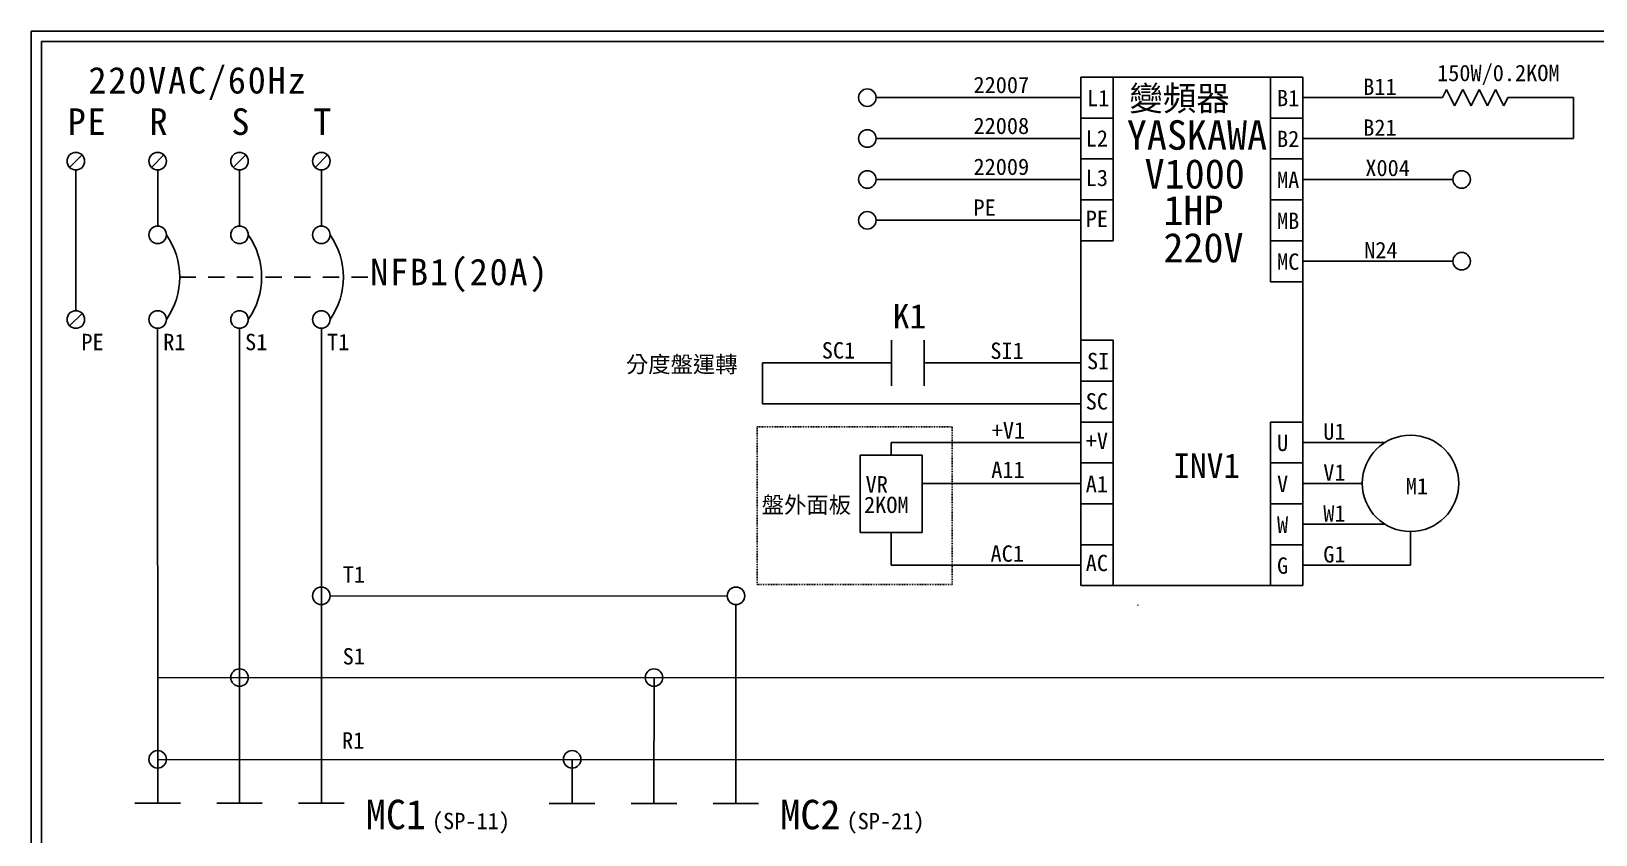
# Model space of a CAD drawing. Extents: x 10 to 297, y 3 to 207.
# Drawn here: x 10 to 201.1, y 108.8 to 207 of the extents above; entities that cross this region are included whole.
import ezdxf

# ---------------------------------------------------------------- set-up
doc = ezdxf.new("R2010")
doc.units = 0
for name, pattern in [('DASHED', [0.2, 0.1, -0.1]), ('HIDDEN0', [65, 50, -15]), ('HIDDEN9', [3.5, 2, -1.5])]:
    doc.linetypes.add(name, pattern=pattern)
doc.layers.get('0').update_dxf_attribs({"linetype": 'CONTINUOUS'})
doc.layers.add('圖框層', color=7, linetype='CONTINUOUS')
doc.layers.add('標尺寸層', color=3, linetype='CONTINUOUS')
doc.styles.add('STSL', font='kaiu.ttf')
doc.styles.add('標楷體', font='kaiu.ttf')

msp = doc.modelspace()

# ---------------------------------------------------------------- linework, layer by layer
at = {"color": 7}
for p, q in [((165.35, 201.36), (138.2, 201.36)), ((138.2, 201.36), (138.2, 196.36)), ((142.15, 196.36), (142.15, 201.36)), ((161.4, 201.36), (161.4, 196.36)), ((165.35, 139.21), (165.35, 201.36)), ((165.35, 196.36), (165.35, 201.36)), ((165.35, 198.86), (182.38, 198.86)), ((182.38, 198.86), (182.88, 199.86)), ((182.88, 199.86), (183.88, 197.86)), ((183.88, 197.86), (184.88, 199.86)), ((184.88, 199.86), (185.88, 197.86)), ((185.88, 197.86), (186.88, 199.86)), ((186.88, 199.86), (187.88, 197.86)), ((187.88, 197.86), (188.88, 199.86)), ((188.88, 199.86), (189.88, 197.86)), ((189.88, 197.86), (190.38, 198.86)), ((190.38, 198.86), (198.41, 198.86)), ((198.41, 198.86), (198.41, 193.86)), ((138.2, 196.36), (138.2, 191.36)), ((138.2, 196.36), (142.15, 196.36)), ((142.15, 191.36), (142.15, 196.36)), ((161.4, 196.36), (165.35, 196.36)), ((161.4, 196.36), (161.4, 191.36)), ((165.35, 191.36), (165.35, 196.36)), ((165.35, 193.86), (198.41, 193.86)), ((16.2, 191.85), (14.68, 190.33)), ((26.2, 191.85), (24.68, 190.33)), ((36.2, 191.85), (34.68, 190.33)), ((46.2, 191.85), (44.68, 190.33)), ((138.2, 191.36), (142.15, 191.36)), ((142.15, 186.36), (142.15, 191.36)), ((161.4, 191.36), (165.35, 191.36)), ((161.4, 191.36), (161.4, 186.36)), ((165.35, 186.36), (165.35, 191.36)), ((138.2, 189.21), (138.2, 139.21)), ((138.2, 186.36), (142.15, 186.36)), ((138.2, 186.36), (142.15, 186.36)), ((142.15, 181.36), (142.15, 186.36)), ((161.4, 186.36), (165.35, 186.36)), ((161.4, 186.36), (161.4, 181.36)), ((165.35, 181.36), (165.35, 186.36)), ((161.4, 181.36), (165.35, 181.36)), ((161.4, 181.36), (165.35, 181.36)), ((161.4, 181.36), (161.4, 176.36)), ((165.35, 176.36), (165.35, 181.36)), ((161.4, 176.36), (165.35, 176.36)), ((16.2, 172.49), (14.68, 170.98)), ((25.41, 170.67), (25.44, 112.6)), ((138.2, 169.21), (138.2, 164.21)), ((138.2, 169.21), (142.15, 169.21)), ((142.15, 164.21), (142.15, 169.21)), ((115.1, 166.43), (99.33, 166.43)), ((99.33, 166.43), (99.33, 161.43)), ((119.07, 166.43), (138.2, 166.43)), ((138.2, 164.21), (138.2, 159.21)), ((138.2, 164.21), (142.15, 164.21)), ((142.15, 159.21), (142.15, 164.21)), ((99.33, 161.43), (138.2, 161.43)), ((138.2, 159.21), (142.15, 159.21)), ((142.15, 154.21), (142.15, 159.21)), ((161.4, 159.21), (165.35, 159.21)), ((161.4, 159.21), (161.4, 154.21)), ((165.35, 154.21), (165.35, 159.21)), ((111.26, 155.16), (118.85, 155.16)), ((111.26, 145.69), (111.26, 155.16)), ((115.06, 155.16), (115.06, 156.71)), ((138.2, 156.71), (115.06, 156.71)), ((118.85, 155.16), (118.85, 145.69)), ((138.2, 154.21), (142.15, 154.21)), ((142.15, 149.21), (142.15, 154.21)), ((161.4, 154.21), (165.35, 154.21)), ((161.4, 154.21), (161.4, 149.21)), ((165.35, 149.21), (165.35, 154.21)), ((138.2, 151.71), (118.85, 151.71)), ((138.2, 149.21), (142.15, 149.21)), ((142.15, 144.21), (142.15, 149.21)), ((161.4, 149.21), (165.35, 149.21)), ((161.4, 149.21), (161.4, 144.21)), ((165.35, 144.21), (165.35, 149.21)), ((118.85, 145.69), (111.26, 145.69)), ((115.06, 145.69), (115.06, 141.71)), ((138.2, 144.21), (142.15, 144.21)), ((142.15, 139.21), (142.15, 144.21)), ((161.4, 144.21), (165.35, 144.21)), ((161.4, 144.21), (165.35, 144.21)), ((161.4, 144.21), (161.4, 139.21)), ((165.35, 139.21), (165.35, 144.21)), ((138.2, 141.71), (115.06, 141.71)), ((165.35, 139.21), (138.2, 139.21)), ((138.2, 139.21), (142.15, 139.21)), ((161.4, 139.21), (165.35, 139.21))]:
    msp.add_line(p, q, dxfattribs=at)
at = {"color": 7, "linetype": 'HIDDEN9'}
msp.add_line((51.11, 176.91), (28.13, 176.91), dxfattribs=at)
at = {"color": 7}
for centre in [(112.13, 198.86), (112.13, 193.86), (15.44, 191.09), (25.44, 191.09), (35.44, 191.09), (45.44, 191.09), (112.13, 188.86), (184.73, 188.86), (112.13, 183.86), (25.44, 182.09), (35.44, 182.09), (45.44, 182.09), (184.73, 178.86), (15.44, 171.74), (25.44, 171.74), (35.44, 171.74), (45.44, 171.74), (45.44, 137.96), (96.08, 137.96), (35.44, 127.97), (86.07, 127.97), (25.43, 117.97), (76.07, 117.97)]:
    msp.add_circle(centre, 1.07, dxfattribs=at)
for centre in [(19.08, 176.91), (29.08, 176.91), (39.08, 176.91)]:
    msp.add_arc(centre, 9.05, 325.1286, 34.8714, dxfattribs=at)
at = {"layer": '圖框層', "color": 7}
for p, q in [((297, 206.97), (10, 206.97)), ((10, 3), (10, 206.97)), ((295.75, 205.72), (11.25, 205.72)), ((11.25, 4.25), (11.25, 205.72))]:
    msp.add_line(p, q, dxfattribs=at)
at = {"layer": '標尺寸層', "color": 7}
for p, q in [((142.15, 201.36), (138.2, 201.36)), ((138.2, 198.86), (113.2, 198.86)), ((112.13, 197.79), (112.13, 197.72)), ((138.2, 193.86), (113.2, 193.86)), ((112.13, 192.79), (112.13, 192.72)), ((138.2, 186.36), (138.2, 191.36)), ((15.44, 190.02), (15.44, 172.81)), ((25.44, 190.02), (25.44, 183.16)), ((35.44, 190.02), (35.44, 183.16)), ((45.44, 190.02), (45.44, 183.16)), ((112.13, 187.79), (112.13, 187.72)), ((138.2, 188.86), (113.2, 188.86)), ((165.35, 188.86), (183.66, 188.86)), ((184.73, 187.79), (184.73, 187.72)), ((138.2, 181.36), (138.2, 186.36)), ((138.2, 183.86), (113.2, 183.86)), ((112.13, 182.79), (112.13, 182.72)), ((142.15, 181.36), (138.2, 181.36)), ((165.35, 178.86), (183.66, 178.86)), ((184.73, 177.79), (184.73, 177.72)), ((15.44, 170.67), (15.44, 170.6)), ((25.44, 170.67), (25.44, 170.6)), ((35.44, 170.67), (35.44, 170.6)), ((35.44, 170.67), (35.44, 112.6)), ((45.44, 170.67), (45.44, 170.6)), ((45.44, 170.67), (45.44, 112.6)), ((115.1, 169.21), (115.1, 163.64)), ((119.07, 169.21), (119.07, 163.64)), ((138.2, 159.21), (138.2, 154.21)), ((165.35, 156.71), (175.38, 156.71)), ((138.2, 154.21), (138.2, 149.21)), ((165.35, 151.71), (172.6, 151.71)), ((138.2, 149.21), (138.2, 144.21)), ((165.35, 146.71), (175.38, 146.71)), ((178.49, 145.82), (178.49, 141.71)), ((138.2, 144.21), (138.2, 139.21)), ((165.35, 141.71), (178.49, 141.71)), ((95, 137.94), (46.51, 137.95)), ((45.43, 136.89), (45.43, 136.82)), ((96.07, 136.89), (96.07, 136.82)), ((96.07, 136.89), (96.07, 112.59)), ((145.18, 136.87), (145.18, 136.8)), ((232.08, 127.92), (25.43, 127.96)), ((35.43, 126.9), (35.43, 126.83)), ((86.07, 126.9), (86.07, 126.83)), ((25.43, 116.9), (25.43, 116.83)), ((232.08, 117.92), (25.44, 117.96)), ((76.07, 116.9), (76.07, 116.83)), ((22.65, 112.6), (28.22, 112.6)), ((32.65, 112.6), (38.21, 112.6)), ((42.64, 112.6), (48.21, 112.6)), ((73.28, 112.59), (78.85, 112.59)), ((83.28, 112.59), (88.85, 112.59)), ((93.28, 112.59), (98.85, 112.59))]:
    msp.add_line(p, q, dxfattribs=at)
at = {"layer": '標尺寸層', "color": 7, "linetype": 'HIDDEN0'}
for p, q in [((86.07, 112.59), (86.08, 127.95)), ((76.07, 112.59), (76.08, 117.95))]:
    msp.add_line(p, q, dxfattribs=at)
at = {"layer": '標尺寸層', "color": 7, "linetype": 'DASHED'}
msp.add_lwpolyline([(122.5, 139.34), (98.69, 139.34), (98.69, 158.61), (122.5, 158.61)], close=True, dxfattribs=at)
at = {"layer": '標尺寸層', "color": 7}
msp.add_circle((178.49, 151.71), 5.89, dxfattribs=at)

# ---------------------------------------------------------------- texts
at = {"color": 7, "char_height": 3.25, "style": '標楷體'}
for s, insert, width, attachment_point in [('\\pt6.5;{\\T1.1;220VAC/60Hz}', (30.36, 200.59), 32.2791, 5), ('\\pt6.5;{\\T1.1;PE}', (14.44, 197.55), 2, 1), ('\\pt6.5;{\\T1.1;R}', (24.44, 197.55), 2, 1), ('\\pt6.5;{\\T1.1;S}', (34.44, 197.55), 2, 1), ('\\pt6.5;{\\T1.1;T}', (44.44, 197.55), 2, 1), ('\\pt6.5;{\\T1.1;NFB1(20A)}', (62.34, 179.18), 22.4705, 2)]:
    msp.add_mtext(s, dxfattribs=dict(at, insert=insert, width=width, attachment_point=attachment_point))
at = {"layer": '圖框層', "color": 7, "style": 'STSL'}
for s, height, p in [('150W/0.2KOM', 2, (181.73, 200.87)), ('22007', 2, (125.1, 199.41)), ('變頻器', 3, (144.13, 197.27)), ('B11', 2, (172.71, 199.19)), ('L1', 2, (138.97, 197.81)), ('B1', 2, (162.18, 197.81)), ('22008', 2, (125.1, 194.41)), ('YASKAWA', 3.6, (143.83, 192.49)), ('B21', 2, (172.71, 194.19)), ('L2', 2, (138.81, 192.88)), ('B2', 2, (162.18, 192.81)), ('22009', 2, (125.1, 189.41)), ('V1000', 3.6, (146, 187.75)), ('X004', 2, (172.97, 189.27)), ('L3', 2, (138.81, 188.05)), ('MA', 2, (162.18, 187.81)), ('PE', 2, (125.1, 184.41)), ('1HP', 3.6, (148.3, 183.27)), ('PE', 2, (138.81, 183.05)), ('MB', 2, (162.18, 182.81)), ('220V', 3.6, (148.3, 178.72)), ('MC', 2, (162.18, 177.81)), ('N24', 2, (172.83, 179.23)), ('K1', 3, (115.24, 170.64)), ('PE', 2, (16.12, 167.99)), ('R1', 2, (26.12, 167.99)), ('S1', 2, (36.12, 167.99)), ('T1', 2, (46.12, 167.99)), ('SC1', 2, (106.57, 166.97)), ('SI1', 2, (127.16, 166.92)), ('分度盤運轉', 2, (82.64, 165.26)), ('SI', 2, (138.97, 165.66)), ('SC', 2, (138.81, 160.73)), ('+V1', 2, (127.33, 157.19)), ('U1', 2, (167.83, 157.04)), ('+V', 2, (138.81, 155.9)), ('U', 2, (162.18, 155.66)), ('INV1', 3, (149.5, 152.38)), ('A11', 2, (127.27, 152.38)), ('V1', 2, (167.83, 152.04)), ('VR', 2, (111.92, 150.59)), ('A1', 2, (138.81, 150.63)), ('V', 2, (162.18, 150.66)), ('M1', 2, (177.91, 150.36)), ('盤外面板', 2, (99.23, 148.08)), ('2KOM', 2, (111.73, 148.08)), ('W', 2, (162.18, 145.66)), ('W1', 2, (167.83, 147.04)), ('AC1', 2, (127.18, 142.13)), ('G1', 2, (167.83, 142.04)), ('T1', 2, (48.04, 139.57)), ('AC', 2, (138.81, 140.98)), ('G', 2, (162.18, 140.66)), ('S1', 2, (48.04, 129.57)), ('R1', 2, (47.96, 119.29)), ('MC1', 3.6, (50.87, 109.44)), ('MC2', 3.6, (101.5, 109.43)), ('(SP-11)', 2, (58.95, 109.44)), ('(SP-21)', 2, (109.59, 109.43))]:
    msp.add_text(s, height=height, dxfattribs=at).set_placement(p)

doc.saveas('drawing.dxf')
